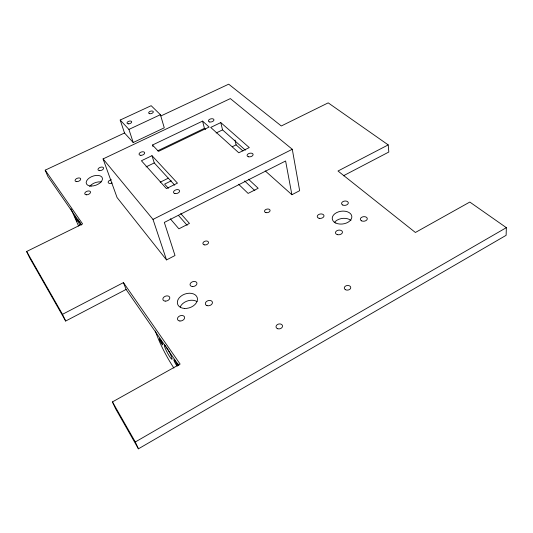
<?xml version="1.0" encoding="UTF-8"?>
<svg xmlns="http://www.w3.org/2000/svg" width="533" height="533" viewBox="0 0 533 533"><rect width="100%" height="100%" fill="white"/><g stroke="black" fill="none" stroke-linecap="round" stroke-linejoin="round"><path stroke-width="0.8" d="M343.372 175.803L388.817 152.032L388.211 144.896L338.002 171.013L415.394 232.481L469.806 202.054L506.35 227.658L506.123 235.326L138.427 448.819L115.614 408.751L112.45 401.909L180.114 364.066L123.443 282.61L62.488 314.317L26.65 251.489L82.602 223.913L45.198 170.16L124.515 132.997L133.217 142.518L164.271 127.82L160.406 114.688L151.159 105.694L120.192 120.045L124.515 132.997M138.427 448.819L135.302 441.977L506.35 227.658M26.65 251.489L29.775 258.012L65.666 321.039L126.094 289.432L178.861 365.631M166.523 259.924L175.011 255.514L164.324 222.421L285.608 160.993L291.891 194.725L299.653 190.694L292.284 149.28L230.349 98.592L103.076 158.921L117.073 197.543L166.523 259.924L152.998 219.403L103.076 158.921M152.998 219.403L292.284 149.28M171.273 180.834L164.617 184.112L168.401 188.302M160.213 182.186L168.395 178.162M232.388 146.702L236.106 144.869L242.928 150.966M146.029 166.909L154.27 162.925L174.711 185.164M216.118 132.99L222.547 129.885L245.373 150.159M151.992 155.676L141.418 160.759L166.423 188.602L177.469 183.132L151.992 155.676L154.27 162.925M220.795 122.583L210.722 127.427L238.784 152.784L249.284 147.588L220.795 122.583L222.547 129.885M157.681 150.799L204.425 128.353L205.611 129.439M152.485 145.023L202.567 121.118L209.116 127.047L158.501 151.372L152.485 145.023L152.931 146.468M120.192 120.045L128.919 129.419L160.406 114.688M161.073 115.868L228.69 84.181L281.304 125.975L328.201 102.862L388.211 144.896M265.241 170.906L291.891 194.725M248.491 179.215L258.185 188.282L248.125 193.419L238.571 184.238M244.614 180.967L254.874 190.654M180.72 213.533L189.455 223.42L178.895 228.824L170.313 218.81M178.428 215.372L187.143 225.312M81.496 225.033L47.863 176.47L45.198 170.16M173.891 368.063C166.329 356.49 159.927 344.098 155.336 331.04M112.45 401.909L135.302 441.977M78.558 225.999L70.922 208.823M62.488 314.317L65.666 321.039M123.443 282.61L126.094 289.432M177.616 363.253L178.442 365.538M128.919 129.419L133.217 142.518M202.567 121.118L204.425 128.353M235 140.066L236.106 144.869M334.231 222.714A9.787 6.436 -7.5 0 1 350.961 220.469M89.657 186.463A8.428 4.804 -19.8 0 1 101.163 181.953M180.194 307.008A10.274 7.255 -18.8 0 1 197.057 301.618M112.143 182.952A2.991 1.706 -19.1 0 1 108.179 182.453A2.991 1.706 -19.1 0 1 111.39 179.734M79.79 225.119A6.589 0.686 63.2 0 1 78.757 220.655M79.417 221.681A6.589 0.686 63.2 0 1 80.969 224.44M166.289 346.97A8.082 1.019 61.9 0 1 172.106 358.809A8.082 1.019 61.9 0 1 166.856 351.76A8.082 1.019 61.9 0 1 165.47 345.87M177.229 365.991A3.598 0.46 61.8 0 1 174.391 361.487A3.598 0.46 61.8 0 1 174.877 360.768A3.598 0.46 61.8 0 1 177.302 365.885M74.713 216.052L77.205 221.135L74.713 216.052M265.96 212.634A2.832 1.806 -12.1 0 0 270.091 210.468A2.832 1.806 -12.1 0 0 265.854 209.476A2.832 1.806 -12.1 0 0 265.96 212.634M345.464 289.712A3.245 2.319 -6.5 0 0 350.714 288.007A3.245 2.319 -6.5 0 0 346.39 285.681A3.245 2.319 -6.5 0 0 345.464 289.712M204.206 244.847A2.892 1.892 -16.1 0 0 208.523 242.588A2.892 1.892 -16.1 0 0 204.372 241.476A2.892 1.892 -16.1 0 0 204.206 244.847M277.74 328.754A3.298 2.465 -12.2 0 0 282.537 326.023A3.298 2.465 -12.2 0 0 277.54 324.464A3.298 2.465 -12.2 0 0 277.74 328.754M342.786 205.038A3.391 2.165 -7.6 0 0 348.269 203.3A3.391 2.165 -7.6 0 0 343.765 201.247A3.391 2.165 -7.6 0 0 342.786 205.038M361.627 220.869A3.498 2.279 -6.3 0 0 367.257 219.076A3.498 2.279 -6.3 0 0 362.54 216.891A3.498 2.279 -6.3 0 0 361.627 220.869M319.147 218.31A3.411 2.212 -8.9 0 0 323.997 215.705A3.411 2.212 -8.9 0 0 318.727 214.499A3.411 2.212 -8.9 0 0 319.147 218.31M337.496 234.68A3.518 2.339 -7.7 0 0 342.452 231.975A3.518 2.339 -7.7 0 0 336.956 230.669A3.518 2.339 -7.7 0 0 337.496 234.68M335.797 223.054A9.861 6.423 -7.6 0 0 351.713 217.91A9.861 6.423 -7.6 0 0 338.588 211.814A9.861 6.423 -7.6 0 0 335.797 223.054M86.486 194.798A3.025 1.726 -20.3 0 0 90.517 191.973A3.025 1.726 -20.3 0 0 85.906 191.84A3.025 1.726 -20.3 0 0 86.486 194.798M76.739 181.633A2.951 1.639 -20.3 0 0 80.696 178.915A2.951 1.639 -20.3 0 0 76.226 178.808A2.951 1.639 -20.3 0 0 76.739 181.633M99.711 170.667A2.918 1.619 -19.2 0 0 103.575 167.995A2.918 1.619 -19.2 0 0 99.091 167.915A2.918 1.619 -19.2 0 0 99.711 170.667M91.176 186.037A8.488 4.777 -19.7 0 0 102.403 178.169A8.488 4.777 -19.7 0 0 89.391 177.902A8.488 4.777 -19.7 0 0 91.176 186.037M179.914 321.006A3.704 2.632 -19.7 0 0 184.558 317.102A3.704 2.632 -19.7 0 0 178.648 316.615A3.704 2.632 -19.7 0 0 179.914 321.006M165.19 301.118A3.598 2.478 -19.9 0 0 169.747 297.394A3.598 2.478 -19.9 0 0 164.044 296.974A3.598 2.478 -19.9 0 0 165.19 301.118M207.004 305.642A3.658 2.592 -17.3 0 0 212.454 302.664A3.658 2.592 -17.3 0 0 207.19 301.032A3.658 2.592 -17.3 0 0 207.004 305.642M192.446 286.554A3.551 2.438 -17.8 0 0 196.877 282.916A3.551 2.438 -17.8 0 0 191.16 282.53A3.551 2.438 -17.8 0 0 192.446 286.554M184.365 308.434A10.354 7.242 -18.7 0 0 197.243 297.627A10.354 7.242 -18.7 0 0 180.6 296.468A10.354 7.242 -18.7 0 0 184.365 308.434M149.653 113.702A2.399 1.259 -16.3 0 0 153.304 111.99A2.399 1.259 -16.3 0 0 150 111.397A2.399 1.259 -16.3 0 0 149.653 113.702M128.513 123.849A2.418 1.273 -17.2 0 0 131.671 121.724A2.418 1.273 -17.2 0 0 127.887 121.731A2.418 1.273 -17.2 0 0 128.513 123.849M209.702 121.984A2.852 1.559 -14.1 0 0 213.953 119.945A2.852 1.559 -14.1 0 0 209.842 119.212A2.852 1.559 -14.1 0 0 209.702 121.984M248.605 156.809A3.065 1.792 -12.7 0 0 253.108 154.557A3.065 1.792 -12.7 0 0 248.565 153.657A3.065 1.792 -12.7 0 0 248.605 156.809M140.879 155.323A2.925 1.632 -17.3 0 0 144.663 152.678A2.925 1.632 -17.3 0 0 140.059 152.625A2.925 1.632 -17.3 0 0 140.879 155.323M174.877 193.539A3.145 1.892 -16.6 0 0 179.628 191.16A3.145 1.892 -16.6 0 0 175.204 190.121A3.145 1.892 -16.6 0 0 174.877 193.539M159.88 340.374A3.478 0.433 62.1 0 0 162.678 344.904A3.478 0.433 62.1 0 0 160.64 340.201A3.478 0.433 62.1 0 0 159.88 340.374"/></g></svg>
